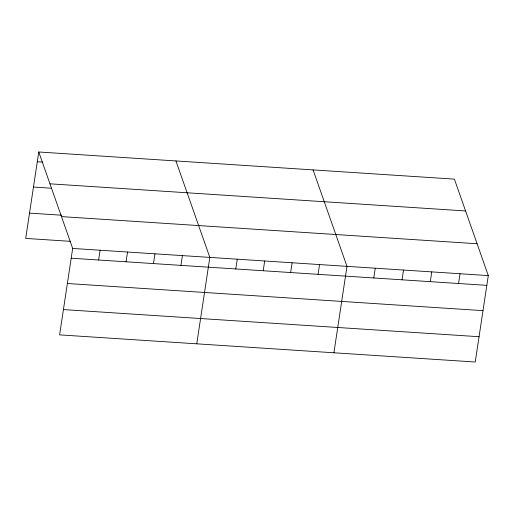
<?xml version="1.0" encoding="UTF-8"?>
<svg xmlns="http://www.w3.org/2000/svg" width="514" height="514" viewBox="0 0 514 514"><rect width="100%" height="100%" fill="white"/><g stroke="black" fill="none" stroke-linecap="round" stroke-linejoin="round"><path stroke-width="0.77" d="M38.768 151.99L72.673 248.442L59.605 334.871L475.232 362.01L488.3 275.588L454.395 179.129L38.768 151.99L25.7 238.412L70.373 241.329M98.624 260.007L100.102 250.234M126.058 261.793L127.536 252.027M153.487 263.586L154.965 253.82M180.922 265.378L182.399 255.612M196.759 343.827L209.828 257.398L175.929 160.946M235.785 268.963L237.262 259.191M263.213 270.749L264.691 260.983M290.648 272.542L292.125 262.776M318.076 274.335L319.554 264.569M333.914 352.784L346.989 266.355L313.084 169.903M373.774 277.971L375.252 268.205M402.032 279.815L403.509 270.049M430.295 281.666L431.773 271.893M458.559 283.51L460.036 273.737M37.291 161.756L42.778 162.116M49.961 183.819L465.588 210.958M33.468 187.051L51.496 188.233M29.523 213.117L61.661 215.218M61.487 216.612L477.114 243.752M72.673 248.442L488.3 275.588M71.195 258.214L486.822 285.354M67.373 283.51L482.999 310.649M63.428 309.576L479.054 336.715"/></g></svg>
